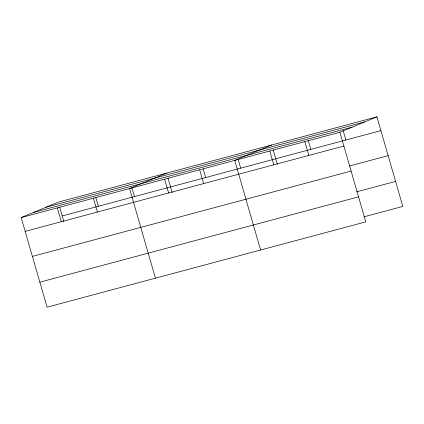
<?xml version="1.0" encoding="UTF-8"?>
<svg xmlns="http://www.w3.org/2000/svg" width="424" height="424" viewBox="0 0 424 424"><rect width="100%" height="100%" fill="white"/><g stroke="black" fill="none" stroke-linecap="round" stroke-linejoin="round"><path stroke-width="0.64" d="M376.936 116.817L339.905 132.246L365.774 221.858L47.064 307.183L21.2 217.57L58.226 202.142L376.936 116.817L402.8 206.43L363.919 216.844M166.59 173.13L129.559 188.558L155.428 278.176M271.763 144.971L234.732 160.399L260.601 250.017M46.009 207.23L364.714 121.905M33.422 212.477L352.127 127.152M21.2 217.57L339.905 132.246M62.211 215.943L380.916 130.624M25.186 231.372L343.891 146.052M349.259 166.049L388.14 155.64M32.404 256.393L351.109 171.068M356.695 191.823L395.581 181.414M39.845 282.167L358.55 196.842M343.143 130.592L345.862 140.005M308.269 140.609L310.803 149.391M304.851 141.632L308.831 155.433M273.21 149.995L277.37 164.406M269.791 151.013L273.777 164.819M238.15 159.376L240.689 168.164M203.096 168.763L205.629 177.55M199.678 169.786L203.658 183.592M168.037 178.149L172.197 192.565M164.618 179.172L168.604 192.978M131.917 187.821L134.45 196.603M95.797 197.489L98.331 206.276M93.439 198.225L97.425 212.032M59.678 207.161L63.839 221.572M57.32 207.898L61.305 221.704"/></g></svg>
